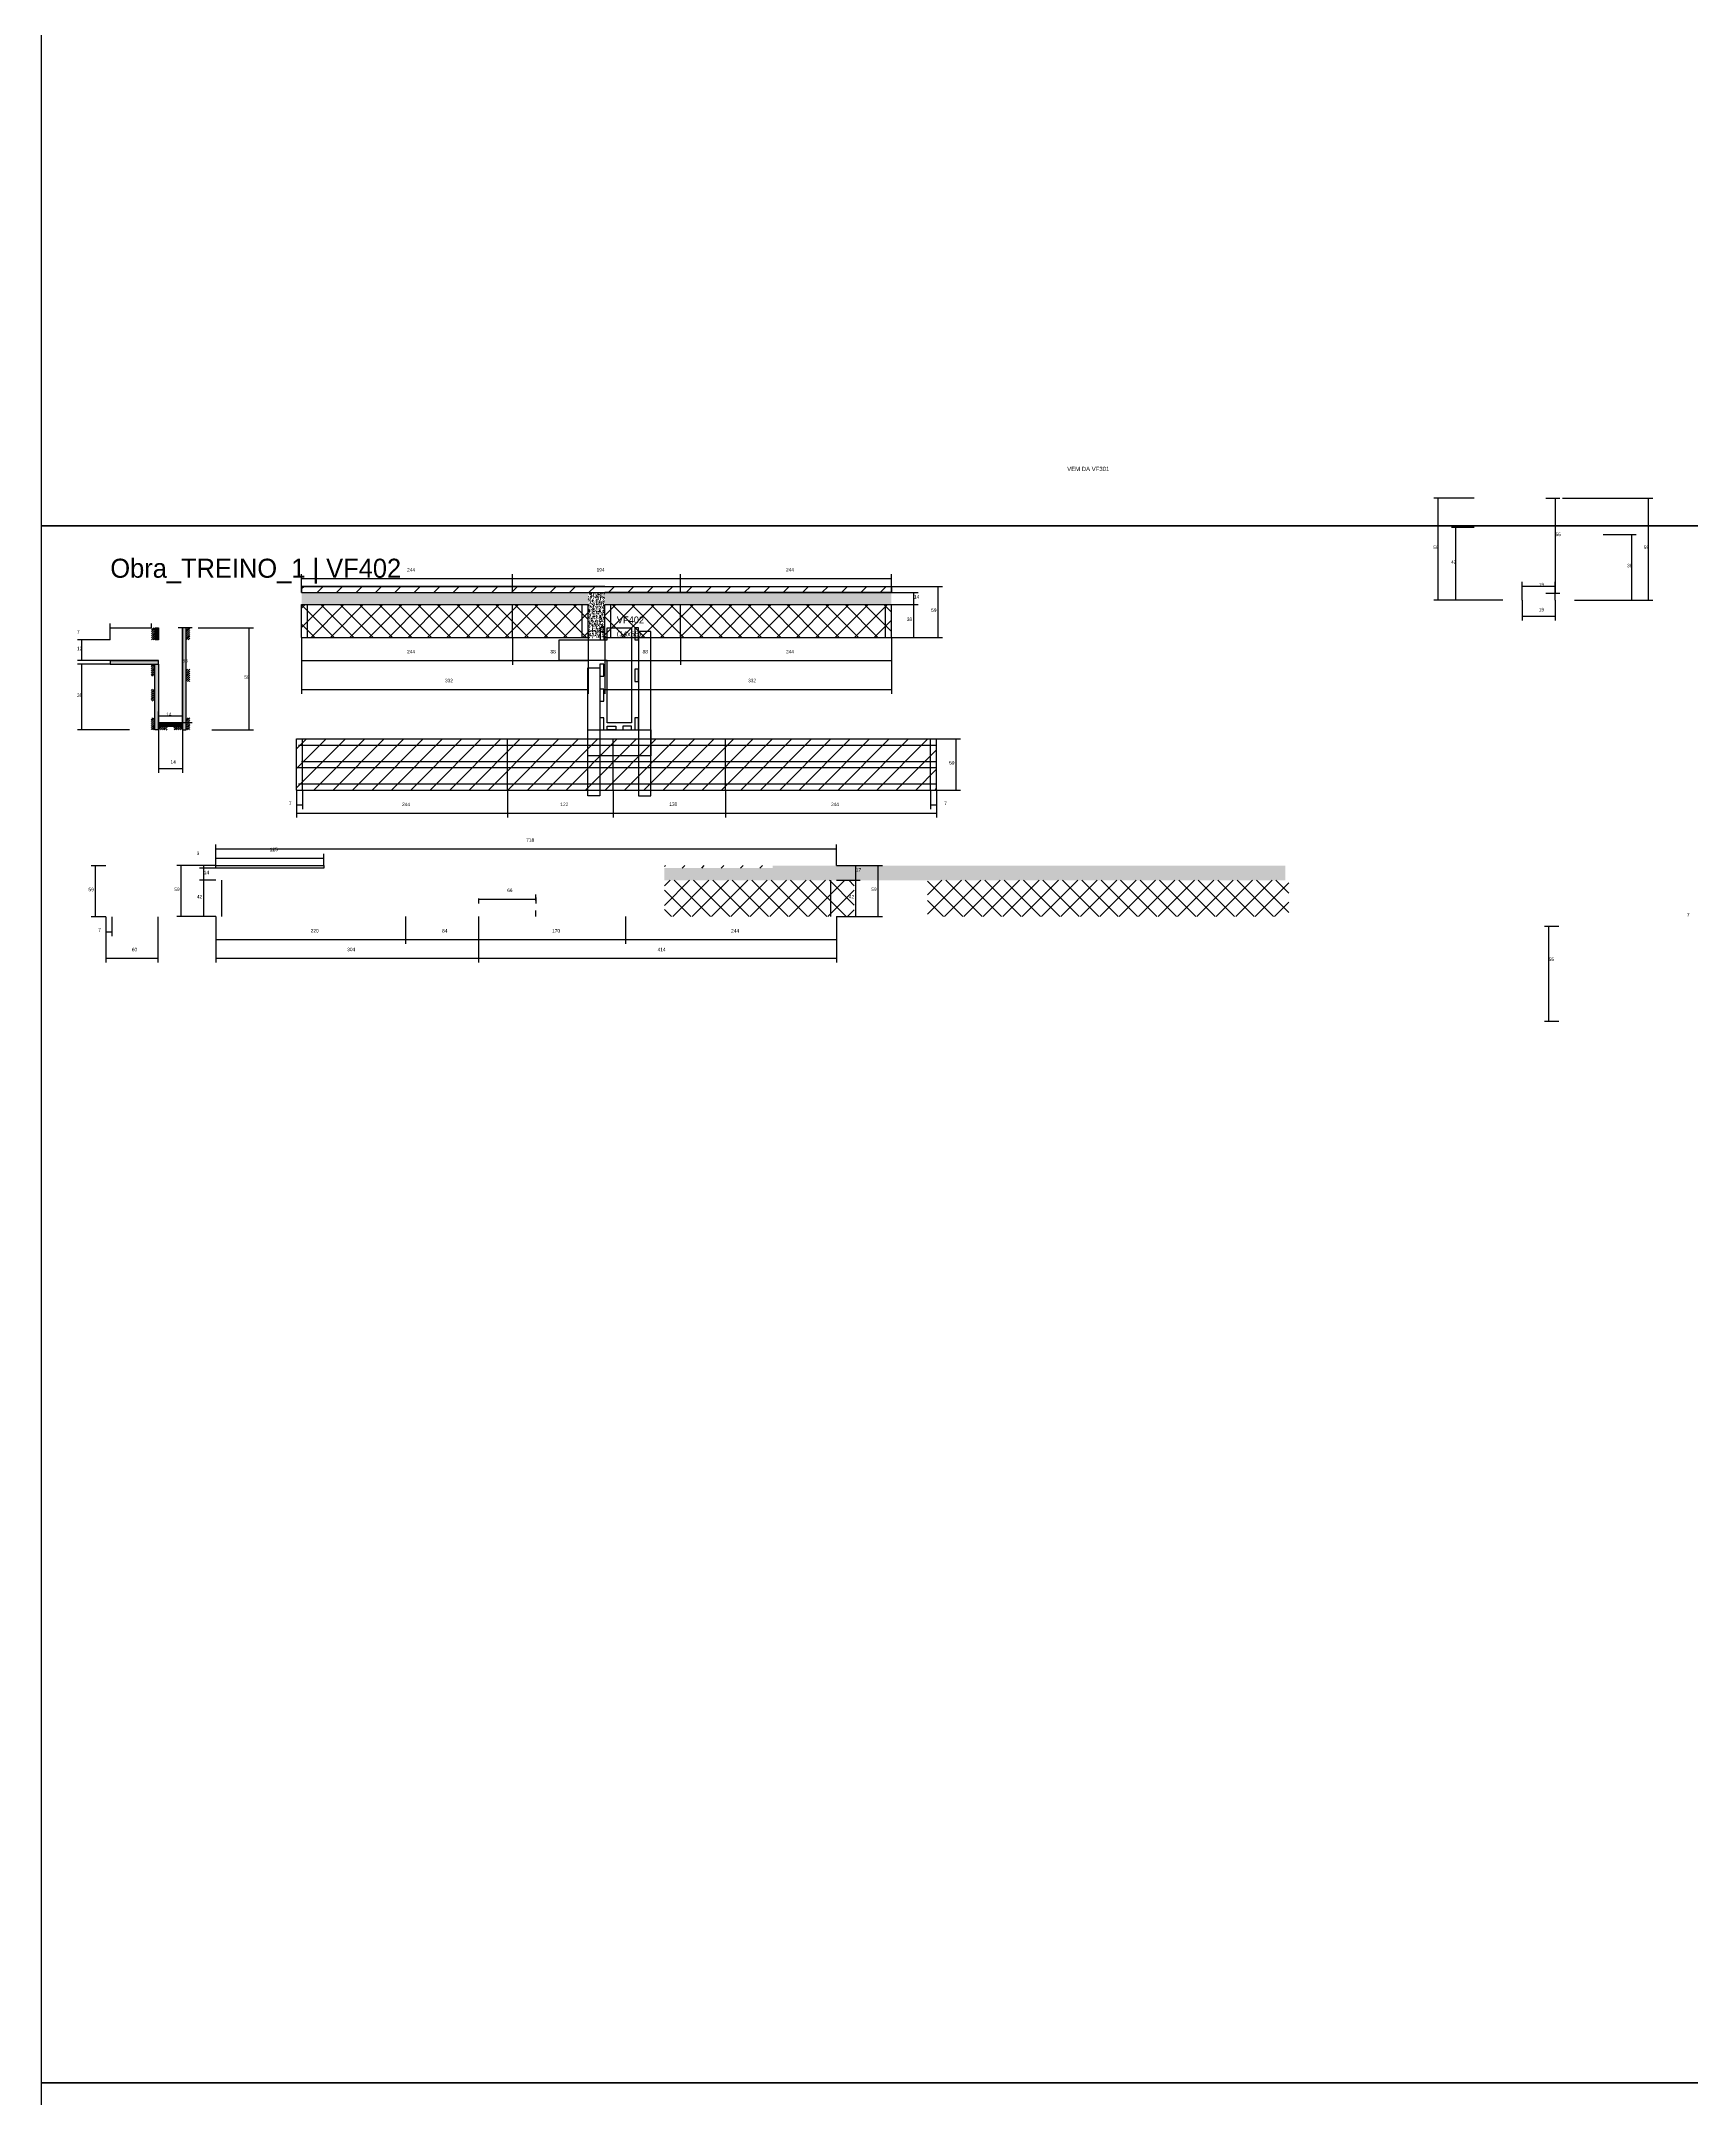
# Model space of a CAD drawing. Header units: metres. Extents: x -41 to 34800, y -36000 to 1848.
# Drawn here: x 0 to 1909, y -5418 to -3040 of the extents above; entities that cross this region are included whole.
import ezdxf

# ---------------------------------------------------------------- set-up
doc = ezdxf.new("R2010")
doc.units = ezdxf.units.M
for name, color, linetype in [('CELL_BORDER', 8, 'Continuous'), ('CONCRETO', 251, 'Continuous'), ('COTA', 4, 'Continuous'), ('Cota Seção (2x)', 4, 'Continuous'), ('Hachura', 253, 'Continuous'), ('LABEL_ID', 3, 'Continuous'), ('Madeira', 126, 'Continuous'), ('Painéis', 200, 'Continuous'), ('REAPROVEITAMENTO', 251, 'Continuous'), ('SARR_2.2x7', 40, 'Continuous'), ('SARR_3.5x7', 81, 'Continuous'), ('Texto Seção', 7, 'Continuous')]:
    doc.layers.add(name, color=color, linetype=linetype)

msp = doc.modelspace()

# ---------------------------------------------------------------- hatches: boundary and pattern name
at = {"layer": 'COTA'}
h = msp.add_hatch(dxfattribs=at)
h.set_pattern_fill('AR-CONC', scale=0.03)
h.paths.add_polyline_path([(632.7, -3691), (632.7, -3677), (632.7, -3677), (301.2, -3677), (301.2, -3677), (301.2, -3691), (301.2, -3691), (632.7, -3691)])
h = msp.add_hatch(dxfattribs=at)
h.set_pattern_fill('AR-CONC', scale=0.03)
h.paths.add_polyline_path([(651.8, -3691), (651.8, -3677), (632.7, -3677), (632.7, -3691), (632.7, -3729), (651.8, -3729)])
h = msp.add_hatch(dxfattribs=at)
h.set_pattern_fill('AR-CONC', scale=0.03)
h.paths.add_polyline_path([(651.8, -3691), (651.8, -3677), (651.8, -3677), (983.3, -3677), (983.3, -3677), (983.3, -3691), (983.3, -3691), (651.8, -3691)])
h = msp.add_hatch(dxfattribs=at)
h.set_pattern_fill('AR-CONC', scale=0.03)
h.paths.add_polyline_path([(1024.8, -4009.7), (1024.8, -3992.7), (1024.8, -3992.7), (845.8, -3992.7), (845.8, -3992.7), (845.8, -3995.7), (845.8, -3995.7), (720.8, -3995.7), (720.8, -3995.7), (720.8, -4009.7), (720.8, -4009.7), (1024.8, -4009.7)])
h = msp.add_hatch(dxfattribs=at)
h.set_pattern_fill('AR-CONC', scale=0.03)
h.paths.add_polyline_path([(1024.8, -3992.7), (1024.8, -4009.7), (1024.8, -4009.7), (1438.8, -4009.7), (1438.8, -4009.7), (1438.8, -3992.7), (1438.8, -3992.7), (1024.8, -3992.7)])
at = {"layer": 'Hachura'}
h = msp.add_hatch(dxfattribs=at)
h.set_pattern_fill('ANSI31', scale=0.5)
h.paths.add_polyline_path([(127.6, -3731.8), (132, -3731.8), (132, -3731.8), (132, -3717.8), (132, -3717.8), (127.6, -3717.8), (127.6, -3717.8), (127.6, -3731.8)])
h = msp.add_hatch(color=8, dxfattribs=at)
h.dxf.hatch_style = 1
h.paths.add_polyline_path([(132, -3717.8), (135.6, -3717.8), (135.6, -3717.8), (135.6, -3731.8), (135.6, -3731.8), (132, -3731.8), (132, -3731.8), (132, -3717.8)])
h = msp.add_hatch(color=8, dxfattribs=at)
h.dxf.hatch_style = 1
h.paths.add_polyline_path([(167.6, -3717.8), (163.6, -3717.8), (163.6, -3717.8), (163.6, -3835.8), (163.6, -3835.8), (167.6, -3835.8), (167.6, -3835.8), (167.6, -3717.8)])
h = msp.add_hatch(dxfattribs=at)
h.set_pattern_fill('ANSI31', scale=0.5)
h.paths.add_polyline_path([(167.6, -3731.8), (172, -3731.8), (172, -3731.8), (172, -3717.8), (172, -3717.8), (167.6, -3717.8), (167.6, -3717.8), (167.6, -3731.8)])
h = msp.add_hatch(color=8, dxfattribs=at)
h.dxf.hatch_style = 1
h.paths.add_polyline_path([(135.6, -3759.8), (135.6, -3755.8), (135.6, -3755.8), (80, -3755.8), (80, -3755.8), (80, -3759.8), (80, -3759.8), (135.6, -3759.8)])
h = msp.add_hatch(color=8, dxfattribs=at)
h.dxf.hatch_style = 1
h.paths.add_polyline_path([(135.6, -3755.8), (131.6, -3755.8), (131.6, -3755.8), (131.6, -3835.8), (131.6, -3835.8), (135.6, -3835.8), (135.6, -3835.8), (135.6, -3755.8)])
h = msp.add_hatch(dxfattribs=at)
h.set_pattern_fill('ANSI31', scale=0.5)
h.paths.add_polyline_path([(127.2, -3773.8), (131.6, -3773.8), (131.6, -3773.8), (131.6, -3759.8), (131.6, -3759.8), (127.2, -3759.8), (127.2, -3759.8), (127.2, -3773.8)])
h = msp.add_hatch(dxfattribs=at)
h.set_pattern_fill('ANSI31', scale=0.5)
h.paths.add_polyline_path([(167.6, -3779.8), (172, -3779.8), (172, -3779.8), (172, -3765.8), (172, -3765.8), (167.6, -3765.8), (167.6, -3765.8), (167.6, -3779.8)])
h = msp.add_hatch(dxfattribs=at)
h.set_pattern_fill('ANSI31', scale=0.5)
h.paths.add_polyline_path([(127.2, -3802.8), (131.6, -3802.8), (131.6, -3802.8), (131.6, -3788.8), (131.6, -3788.8), (127.2, -3788.8), (127.2, -3788.8), (127.2, -3802.8)])
h = msp.add_hatch(dxfattribs=at)
h.set_pattern_fill('ANSI31', scale=0.5)
h.paths.add_polyline_path([(127.2, -3835.8), (131.6, -3835.8), (131.6, -3835.8), (131.6, -3821.8), (131.6, -3821.8), (127.2, -3821.8), (127.2, -3821.8), (127.2, -3835.8)])
h = msp.add_hatch(color=8, dxfattribs=at)
h.dxf.hatch_style = 1
h.paths.add_polyline_path([(163.6, -3831.4), (163.6, -3827.8), (163.6, -3827.8), (135.6, -3827.8), (135.6, -3827.8), (135.6, -3831.4), (135.6, -3831.4), (163.6, -3831.4)])
h = msp.add_hatch(dxfattribs=at)
h.set_pattern_fill('ANSI31', scale=0.5)
h.paths.add_polyline_path([(167.6, -3835.8), (172, -3835.8), (172, -3835.8), (172, -3821.8), (172, -3821.8), (167.6, -3821.8), (167.6, -3821.8), (167.6, -3835.8)])
h = msp.add_hatch(dxfattribs=at)
h.set_pattern_fill('ANSI31', scale=0.5)
h.paths.add_polyline_path([(135.6, -3835.8), (135.6, -3831.4), (135.6, -3831.4), (145.6, -3831.4), (145.6, -3831.4), (145.6, -3835.8), (145.6, -3835.8), (135.6, -3835.8)])
h = msp.add_hatch(dxfattribs=at)
h.set_pattern_fill('ANSI31', scale=0.5)
h.paths.add_polyline_path([(163.6, -3835.8), (163.6, -3831.4), (163.6, -3831.4), (153.6, -3831.4), (153.6, -3831.4), (153.6, -3835.8), (153.6, -3835.8), (163.6, -3835.8)])
at = {"layer": 'REAPROVEITAMENTO'}
h = msp.add_hatch(dxfattribs=at)
h.set_pattern_fill('ANSI31', scale=5)
h.paths.add_polyline_path([(301.2, -3670), (301.2, -3677), (301.2, -3677), (739.3, -3677), (739.3, -3677), (739.3, -3670), (739.3, -3670), (301.2, -3670)])
h = msp.add_hatch(dxfattribs=at)
h.set_pattern_fill('ANSI31', scale=5)
h.paths.add_polyline_path([(983.3, -3670), (983.3, -3677), (983.3, -3677), (739.3, -3677), (739.3, -3677), (739.3, -3670), (739.3, -3670), (983.3, -3670)])
h = msp.add_hatch(dxfattribs=at)
h.set_pattern_fill('ANSI37', scale=5)
h.paths.add_polyline_path([(632.7, -3729), (632.7, -3691), (632.7, -3691), (301.2, -3691), (301.2, -3691), (301.2, -3729), (301.2, -3729), (632.7, -3729)])
h = msp.add_hatch(dxfattribs=at)
h.set_pattern_fill('ANSI37', scale=5)
h.paths.add_polyline_path([(651.8, -3729), (651.8, -3691), (651.8, -3691), (983.3, -3691), (983.3, -3691), (983.3, -3729), (983.3, -3729), (651.8, -3729)])
h = msp.add_hatch(dxfattribs=at)
h.set_pattern_fill('ANSI31', scale=5)
h.paths.add_polyline_path([(1035.4, -3905.4), (1035.4, -3846.4), (1035.4, -3846.4), (295.4, -3846.4), (295.4, -3846.4), (295.4, -3905.4), (295.4, -3905.4), (1035.4, -3905.4)])
h = msp.add_hatch(dxfattribs=at)
h.set_pattern_fill('ANSI31', scale=5)
h.paths.add_polyline_path([(845.8, -3995.7), (845.8, -3992.7), (845.8, -3992.7), (720.8, -3992.7), (720.8, -3992.7), (720.8, -3995.7), (720.8, -3995.7), (845.8, -3995.7)])
h = msp.add_hatch(dxfattribs=at)
h.set_pattern_fill('ANSI37', scale=5)
h.paths.add_polyline_path([(720.8, -4009.7), (720.8, -4051.7), (720.8, -4051.7), (940.3, -4051.7), (940.3, -4051.7), (940.3, -4009.7), (940.3, -4009.7), (720.8, -4009.7)])
h = msp.add_hatch(dxfattribs=at)
h.set_pattern_fill('ANSI37', scale=5)
h.paths.add_polyline_path([(1024.8, -4009.7), (1024.8, -4051.7), (1024.8, -4051.7), (1442.8, -4051.7), (1442.8, -4051.7), (1442.8, -4009.7), (1442.8, -4009.7), (1024.8, -4009.7)])

# ---------------------------------------------------------------- linework, layer by layer
at = {"layer": 'CELL_BORDER'}
for points in [[(0, -3600), (2900, -3600), (2900, -1800), (0, -1800)], [(0, -5400), (2900, -5400), (2900, -3600), (0, -3600)], [(0, -7200), (2900, -7200), (2900, -5400), (0, -5400)]]:
    msp.add_lwpolyline(points, close=True, dxfattribs=at)
at = {"layer": 'CONCRETO'}
msp.add_lwpolyline([(598.9, -3755.8), (598.9, -3731.8), (654.5, -3731.8), (654.5, -3717.8), (682.5, -3717.8), (682.5, -3827.8), (654.5, -3827.8), (654.5, -3755.8)], close=True, dxfattribs=at)
at = {"layer": 'COTA'}
for p, q in [((1657.2, -3567.9), (1610.4, -3567.9)), ((1615.4, -3685.9), (1615.4, -3567.9)), ((1759.2, -3567.9), (1863.7, -3567.9)), ((1858.7, -3685.9), (1858.7, -3567.9)), ((1657.2, -3601.9), (1630.9, -3601.9)), ((1635.9, -3685.9), (1635.9, -3601.9)), ((1806.4, -3609.9), (1844.4, -3609.9)), ((1839.4, -3685.9), (1839.4, -3609.9)), ((1654.5, -3685.9), (1610.4, -3685.9)), ((1690.4, -3685.9), (1630.9, -3685.9)), ((1712.8, -3685.9), (1712.8, -3709.3)), ((1750.8, -3685.9), (1750.8, -3709.3)), ((1773.2, -3685.9), (1863.7, -3685.9)), ((1773.2, -3685.9), (1844.4, -3685.9)), ((1712.8, -3704.3), (1750.8, -3704.3)), ((80, -3731.8), (41.9, -3731.8)), ((46.9, -3755.8), (46.9, -3731.8)), ((80, -3731.8), (80, -3712.8)), ((80, -3717.8), (127.6, -3717.8)), ((127.6, -3717.8), (127.6, -3712.8)), ((181.6, -3717.8), (245.4, -3717.8)), ((240.4, -3835.8), (240.4, -3717.8)), ((301.2, -3729), (301.2, -3760.5)), ((301.2, -3729), (301.2, -3794.1)), ((545.2, -3729), (545.2, -3760.5)), ((545.2, -3729), (545.2, -3760.5)), ((632.7, -3729), (632.7, -3760.5)), ((632.7, -3729), (632.7, -3794.1)), ((651.8, -3729), (651.8, -3760.5)), ((651.8, -3729), (651.8, -3794.1)), ((739.3, -3729), (739.3, -3760.5)), ((739.3, -3729), (739.3, -3760.5)), ((983.3, -3729), (983.3, -3760.5)), ((983.3, -3729), (983.3, -3794.1)), ((80, -3755.8), (41.9, -3755.8)), ((301.2, -3755.5), (545.2, -3755.5)), ((545.2, -3755.5), (632.7, -3755.5)), ((651.8, -3755.5), (739.3, -3755.5)), ((739.3, -3755.5), (983.3, -3755.5)), ((80, -3759.8), (41.9, -3759.8)), ((46.9, -3835.8), (46.9, -3759.8)), ((301.2, -3789.1), (632.7, -3789.1)), ((651.8, -3789.1), (983.3, -3789.1)), ((102, -3835.8), (41.9, -3835.8)), ((135.6, -3835.8), (135.6, -3885.5)), ((163.6, -3835.8), (163.6, -3885.5)), ((197.2, -3835.8), (245.4, -3835.8)), ((1035.4, -3846.4), (1063.1, -3846.4)), ((1058.1, -3905.4), (1058.1, -3846.4)), ((135.6, -3880.5), (163.6, -3880.5)), ((295.3, -3905.4), (295.3, -3927.7)), ((295.3, -3922.7), (302.3, -3922.7)), ((295.4, -3905.4), (295.4, -3937)), ((302.3, -3905.4), (302.3, -3927.7)), ((539.4, -3905.4), (539.4, -3937)), ((539.4, -3905.4), (539.4, -3937)), ((661.4, -3905.4), (661.4, -3937)), ((661.4, -3905.4), (661.4, -3937)), ((791.4, -3905.4), (791.4, -3937)), ((791.4, -3905.4), (791.4, -3937)), ((1028.4, -3905.4), (1028.4, -3927.7)), ((1028.4, -3922.7), (1035.4, -3922.7)), ((1035.4, -3905.4), (1063.1, -3905.4)), ((1035.4, -3905.4), (1035.4, -3937)), ((1035.4, -3905.4), (1035.4, -3927.7)), ((295.4, -3932), (539.4, -3932)), ((539.4, -3932), (661.4, -3932)), ((661.4, -3932), (791.4, -3932)), ((791.4, -3932), (1035.4, -3932)), ((74.9, -3992.9), (57.9, -3992.9)), ((62.9, -4051.9), (62.9, -3992.9)), ((201.9, -3992.7), (157.1, -3992.7)), ((162.1, -4051.7), (162.1, -3992.7)), ((201.9, -3992.7), (183.1, -3992.7)), ((201.9, -3995.7), (183.1, -3995.7)), ((201.9, -3995.7), (183.1, -3995.7)), ((188.1, -3995.7), (188.1, -3992.7)), ((188.1, -4009.7), (188.1, -3995.7)), ((201.9, -3992.7), (201.9, -3979.2)), ((201.9, -3984.2), (326.9, -3984.2)), ((326.9, -3992.7), (326.9, -3979.2)), ((919.9, -3992.7), (947.1, -3992.7)), ((919.9, -3992.7), (973.1, -3992.7)), ((942.1, -4009.7), (942.1, -3992.7)), ((968.1, -4051.7), (968.1, -3992.7)), ((201.9, -4009.7), (183.1, -4009.7)), ((201.9, -4009.7), (183.1, -4009.7)), ((188.1, -4051.7), (188.1, -4009.7)), ((919.9, -4009.7), (947.1, -4009.7)), ((919.9, -4009.7), (947.1, -4009.7)), ((942.1, -4051.7), (942.1, -4009.7)), ((74.9, -4051.9), (57.9, -4051.9)), ((74.9, -4051.9), (74.9, -4104.9)), ((74.9, -4051.9), (74.9, -4074.2)), ((81.9, -4051.9), (81.9, -4074.2)), ((134.9, -4051.9), (134.9, -4104.9)), ((201.9, -4051.7), (157.1, -4051.7)), ((201.9, -4051.7), (183.1, -4051.7)), ((201.9, -4051.7), (201.9, -4083.3)), ((201.9, -4051.7), (201.9, -4104.9)), ((421.4, -4051.7), (421.4, -4083.3)), ((421.4, -4051.7), (421.4, -4083.3)), ((505.9, -4051.7), (505.9, -4083.3)), ((505.9, -4051.7), (505.9, -4104.9)), ((505.9, -4051.7), (505.9, -4083.3)), ((505.9, -4051.7), (505.9, -4104.9)), ((675.9, -4051.7), (675.9, -4083.3)), ((675.9, -4051.7), (675.9, -4083.3)), ((919.9, -4051.7), (919.9, -4083.3)), ((919.9, -4051.7), (919.9, -4104.9)), ((919.9, -4051.7), (947.1, -4051.7)), ((919.9, -4051.7), (973.1, -4051.7)), ((74.9, -4069.2), (81.9, -4069.2)), ((201.9, -4078.3), (421.4, -4078.3)), ((421.4, -4078.3), (505.9, -4078.3)), ((505.9, -4078.3), (675.9, -4078.3)), ((675.9, -4078.3), (919.9, -4078.3)), ((74.9, -4099.9), (134.9, -4099.9)), ((201.9, -4099.9), (505.9, -4099.9)), ((505.9, -4099.9), (919.9, -4099.9))]:
    msp.add_line(p, q, dxfattribs=at)
at = {"layer": 'Cota Seção (2x)'}
for p, q in [((1739.8, -3567.9), (1756.2, -3567.9)), ((1751.2, -3677.9), (1751.2, -3567.9)), ((301.2, -3670), (301.2, -3656)), ((301.2, -3661), (545.2, -3661)), ((545.2, -3670), (545.2, -3656)), ((545.2, -3670), (545.2, -3656)), ((545.2, -3661), (739.3, -3661)), ((739.3, -3670), (739.3, -3656)), ((739.3, -3670), (739.3, -3656)), ((739.3, -3661), (983.3, -3661)), ((983.3, -3670), (983.3, -3656)), ((983.3, -3670), (1042.3, -3670)), ((983.3, -3677), (1014.3, -3677)), ((1009.3, -3691), (1009.3, -3677)), ((1037.3, -3729), (1037.3, -3670)), ((1712.8, -3685.9), (1712.8, -3664.9)), ((1712.8, -3669.9), (1750.8, -3669.9)), ((1739.8, -3677.9), (1756.2, -3677.9)), ((1750.8, -3685.9), (1750.8, -3664.9)), ((983.3, -3691), (1014.3, -3691)), ((983.3, -3691), (1014.3, -3691)), ((1009.3, -3729), (1009.3, -3691)), ((174.6, -3717.8), (158.6, -3717.8)), ((163.6, -3827.8), (163.6, -3717.8)), ((983.3, -3729), (1014.3, -3729)), ((983.3, -3729), (1042.3, -3729)), ((135.6, -3835.8), (135.6, -3814.8)), ((135.6, -3819.8), (163.6, -3819.8)), ((174.6, -3827.8), (158.6, -3827.8)), ((163.6, -3835.8), (163.6, -3814.8)), ((201.9, -3992.7), (201.9, -3968.3)), ((919.9, -3992.7), (919.9, -3968.3)), ((201.9, -3973.3), (919.9, -3973.3)), ((505.9, -4030.7), (505.9, -4036.4)), ((505.9, -4031.4), (571.9, -4031.4)), ((571.9, -4029.7), (571.9, -4036.4)), ((1754.9, -4063.1), (1738.4, -4063.1)), ((1743.4, -4173.1), (1743.4, -4063.1)), ((1754.9, -4173.1), (1738.4, -4173.1))]:
    msp.add_line(p, q, dxfattribs=at)
at = {"layer": 'Madeira'}
for points in [[(646.5, -3731.8), (650.9, -3731.8), (650.9, -3717.8), (646.5, -3717.8)], [(686.5, -3731.8), (690.9, -3731.8), (690.9, -3717.8), (686.5, -3717.8)], [(646.1, -3773.8), (650.5, -3773.8), (650.5, -3759.8), (646.1, -3759.8)], [(686.5, -3779.8), (690.9, -3779.8), (690.9, -3765.8), (686.5, -3765.8)], [(646.1, -3802.8), (650.5, -3802.8), (650.5, -3788.8), (646.1, -3788.8)], [(646.1, -3835.8), (650.5, -3835.8), (650.5, -3821.8), (646.1, -3821.8)], [(686.5, -3835.8), (690.9, -3835.8), (690.9, -3821.8), (686.5, -3821.8)], [(654.5, -3835.8), (654.5, -3831.4), (664.5, -3831.4), (664.5, -3835.8)], [(682.5, -3835.8), (682.5, -3831.4), (672.5, -3831.4), (672.5, -3835.8)]]:
    msp.add_lwpolyline(points, close=True, dxfattribs=at)
at = {"layer": 'Painéis'}
for p, q in [((301.2, -3670), (651.8, -3670)), ((301.2, -3677), (301.2, -3670)), ((301.2, -3677), (651.8, -3677)), ((545.2, -3677), (545.2, -3670)), ((651.8, -3670), (983.3, -3670)), ((651.8, -3677), (983.3, -3677)), ((739.3, -3677), (739.3, -3670)), ((983.3, -3677), (983.3, -3670)), ((301.2, -3691), (632.7, -3691)), ((301.2, -3729), (301.2, -3691)), ((545.2, -3729), (545.2, -3691)), ((632.7, -3729), (632.7, -3691)), ((651.8, -3691), (983.3, -3691)), ((651.8, -3729), (651.8, -3691)), ((739.3, -3729), (739.3, -3691)), ((983.3, -3729), (983.3, -3691)), ((301.2, -3729), (632.7, -3729)), ((651.8, -3729), (983.3, -3729)), ((80, -3755.8), (135.6, -3755.8)), ((135.6, -3827.8), (163.6, -3827.8)), ((295.4, -3846.4), (1035.4, -3846.4)), ((295.4, -3905.4), (295.4, -3846.4)), ((539.4, -3905.4), (539.4, -3846.4)), ((661.4, -3905.4), (661.4, -3846.4)), ((791.4, -3905.4), (791.4, -3846.4)), ((1035.4, -3905.4), (1035.4, -3846.4)), ((295.4, -3905.4), (1035.4, -3905.4))]:
    msp.add_line(p, q, dxfattribs=at)
for points in [[(651.8, -3670), (301.2, -3670), (301.2, -3677), (651.8, -3677)], [(651.8, -3670), (983.3, -3670), (983.3, -3677), (651.8, -3677)]]:
    msp.add_lwpolyline(points, dxfattribs=at)
for points in [[(132, -3717.8), (135.6, -3717.8), (135.6, -3731.8), (132, -3731.8)], [(167.6, -3717.8), (163.6, -3717.8), (163.6, -3835.8), (167.6, -3835.8)], [(135.6, -3759.8), (135.6, -3755.8), (80, -3755.8), (80, -3759.8)], [(131.6, -3759.8), (135.6, -3759.8), (135.6, -3835.8), (131.6, -3835.8)], [(163.6, -3831.4), (163.6, -3827.8), (135.6, -3827.8), (135.6, -3831.4)], [(201.9, -3992.7), (326.9, -3992.7), (326.9, -3995.7), (201.9, -3995.7)]]:
    msp.add_lwpolyline(points, close=True, dxfattribs=at)
at = {"layer": 'SARR_2.2x7'}
for p, q in [((308.2, -3729), (308.2, -3691)), ((625.8, -3729), (625.8, -3691)), ((658.7, -3729), (658.7, -3691)), ((976.3, -3729), (976.3, -3691)), ((297.6, -3853.4), (539.4, -3853.4)), ((302.3, -3905.4), (302.3, -3846.4)), ((539.4, -3853.4), (661.4, -3853.4)), ((661.4, -3853.4), (791.4, -3853.4)), ((791.4, -3853.4), (1035.4, -3853.4)), ((1028.4, -3905.4), (1028.4, -3846.4)), ((301.1, -3872.4), (539.4, -3872.4)), ((539.4, -3872.4), (661.4, -3872.4)), ((661.4, -3872.4), (791.4, -3872.4)), ((791.4, -3872.4), (1035.4, -3872.4)), ((295.4, -3879.4), (539.4, -3879.4)), ((297.5, -3898.4), (539.4, -3898.4)), ((539.4, -3879.4), (661.4, -3879.4)), ((539.4, -3898.4), (661.4, -3898.4)), ((661.4, -3879.4), (791.4, -3879.4)), ((661.4, -3898.4), (791.4, -3898.4)), ((791.4, -3879.4), (1034.9, -3879.4)), ((791.4, -3898.4), (1035.4, -3898.4)), ((208.9, -4051.7), (208.9, -4009.7)), ((913, -4051.7), (913, -4009.7)), ((571.9, -4033.2), (571.9, -4026.2)), ((571.9, -4051.7), (571.9, -4044.7))]:
    msp.add_line(p, q, dxfattribs=at)
at = {"layer": 'SARR_3.5x7'}
for points in [[(704.9, -3722.2), (690.9, -3722.2), (690.9, -3912.3), (704.9, -3912.3)], [(632.1, -3764.2), (646.1, -3764.2), (646.1, -3912.3), (632.1, -3912.3)], [(632.1, -3835.8), (704.9, -3835.8), (704.9, -3865.8), (632.1, -3865.8)]]:
    msp.add_lwpolyline(points, close=True, dxfattribs=at)

# ---------------------------------------------------------------- texts
at = {"layer": 'COTA'}
for s, p in [('59', (1609.9, -3626.9)), ('59', (1853.2, -3626.9)), ('42', (1630.4, -3643.9)), ('38', (1833.9, -3647.9)), ('19', (1731.8, -3698.8)), ('7', (41.4, -3724.8)), ('12', (41.4, -3743.8)), ('244', (423.2, -3747.5)), ('88', (589, -3747.4)), ('88', (695.5, -3747.4)), ('244', (861.3, -3747.5)), ('59', (234.9, -3776.8)), ('332', (467, -3780.8)), ('332', (817.5, -3780.8)), ('38', (41.4, -3797.8)), ('14', (149.6, -3875)), ('59', (1050, -3875.9)), ('7', (286.5, -3922.7)), ('244', (417.4, -3923.9)), ('122', (600.4, -3923.9)), ('130', (726.4, -3923.7)), ('244', (913.4, -3923.9)), ('7', (1044.3, -3922.7)), ('125', (264.4, -3976.1)), ('3', (179.9, -3980.6)), ('17', (942.1, -3999.7)), ('59', (54.7, -4022.4)), ('59', (154, -4022.2)), ('14', (188.1, -4002.7)), ('59', (960, -4022.2)), ('42', (180, -4030.7)), ('42', (934.1, -4030.7)), ('7', (66, -4069.2)), ('220', (311.7, -4070.1)), ('84', (463.7, -4070.2)), ('170', (590.9, -4070.2)), ('244', (797.9, -4070.2)), ('7', (1903.1, -4051.6)), ('60', (104.9, -4091.8)), ('304', (353.9, -4091.7)), ('414', (712.9, -4091.8))]:
    msp.add_text(s, height=4, dxfattribs=at).set_placement(p)
at = {"layer": 'Cota Seção (2x)'}
for s, p in [('55', (1751.2, -3611.9)), ('244', (423.2, -3652.9)), ('194', (642.3, -3652.9)), ('244', (861.3, -3652.9)), ('14', (1009.3, -3684)), ('19', (1731.8, -3669.9)), ('38', (1001, -3710)), ('59', (1029.2, -3699.5)), ('55', (163.6, -3757.8)), ('14', (144.6, -3819.8)), ('718', (560.9, -3965.2)), ('66', (538.9, -4023.3)), ('55', (1743.4, -4103.1))]:
    msp.add_text(s, height=4, dxfattribs=at).set_placement(p)
at = {"layer": 'LABEL_ID'}
msp.add_text('Obra_TREINO_1 | VF402', height=22, dxfattribs=at).set_placement((80, -3660))
at = {"layer": 'Texto Seção'}
for s, height, p in [('VEM DA VF301', 5, (1186.5, -3536.7)), ('VF402', 8, (665.7, -3712.8)), ('(14x55)', 6, (665.7, -3727.8))]:
    msp.add_text(s, height=height, dxfattribs=at).set_placement(p)

doc.saveas('drawing.dxf')
